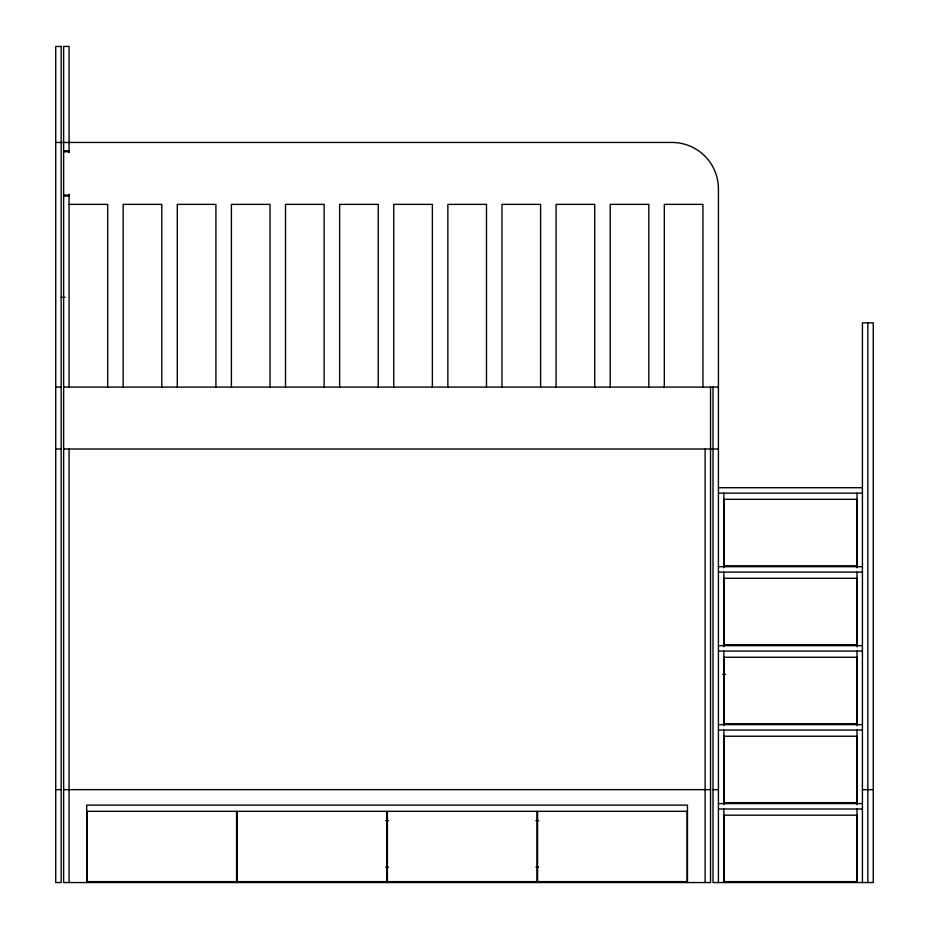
<?xml version="1.0" encoding="UTF-8"?>
<svg xmlns="http://www.w3.org/2000/svg" width="929" height="929" viewBox="0 0 929 929"><rect width="100%" height="100%" fill="white"/><g stroke="black" fill="none" stroke-linecap="round" stroke-linejoin="round"><path stroke-width="1.39" d="M55.74 142.451L671.981 142.451A46.45 46.45 0 0 1 718.431 188.901L718.431 882.55M63.636 150.812L69.06 150.812M63.787 151.741L69.06 151.741M63.787 195.09L69.06 195.09M63.636 196.019L69.06 196.019M69.06 204.38L107.683 204.38L107.683 387.079M61.07 297.28L65.065 297.28M55.74 387.079L61.163 387.079M63.636 387.079L718.431 387.079M55.74 449.021L61.163 449.021M63.636 449.021L712.636 449.021M713.007 449.021L718.431 449.021M718.431 487.725L862.426 487.725M718.431 493.148L862.426 493.148M718.431 566.69L862.426 566.69M718.431 572.113L862.426 572.113M718.431 645.655L862.426 645.655M718.431 651.078L862.426 651.078M722.75 674.303L725.63 674.303M718.431 724.62L862.426 724.62M718.431 730.043L862.426 730.043M55.74 789.65L61.163 789.65M63.636 789.65L710.534 789.65M713.007 789.65L718.431 789.65M862.426 789.65L873.26 789.65M718.431 803.585L862.426 803.585M718.431 809.008L862.426 809.008M385.628 820.621L388.531 820.621M535.917 820.621L538.623 820.621M385.628 867.071L388.531 867.071M535.917 867.071L538.623 867.071M867.837 322.851L867.837 882.55M862.426 882.55L862.426 322.851L873.26 322.851L873.26 882.55L713.007 882.55L713.007 387.079M857.002 493.148L857.002 567.805M857.002 572.113L857.002 646.77M857.002 651.078L857.002 725.735M857.002 730.043L857.002 804.7M857.002 809.008L857.002 882.55M723.842 493.148L723.842 567.805M723.842 572.113L723.842 646.77M723.842 651.078L723.842 725.735M723.842 730.043L723.842 804.7M723.842 809.008L723.842 882.55M710.534 387.079L710.534 882.55L63.636 882.55L63.636 46.45L69.06 46.45L69.06 152.53M705.111 449.021L705.111 882.55M702.939 387.079L702.939 204.38L664.316 204.38L664.316 387.079M687.46 882.55L687.46 805.129L86.711 805.129L86.711 882.55M648.825 387.079L648.825 204.38L610.202 204.38L610.202 387.079M594.711 387.079L594.711 204.38L556.088 204.38L556.088 387.079M540.597 387.079L540.597 204.38L501.974 204.38L501.974 387.079M486.482 387.079L486.482 204.38L447.859 204.38L447.859 387.079M432.368 387.079L432.368 204.38L393.745 204.38L393.745 387.079M378.254 387.079L378.254 204.38L339.631 204.38L339.631 387.079M324.14 387.079L324.14 204.38L285.517 204.38L285.517 387.079M270.025 387.079L270.025 204.38L231.402 204.38L231.402 387.079M215.911 387.079L215.911 204.38L177.288 204.38L177.288 387.079M161.797 387.079L161.797 204.38L123.174 204.38L123.174 387.079M69.06 194.3L69.06 387.079M69.06 449.021L69.06 882.55M61.163 46.45L55.74 46.45L55.74 882.55L61.163 882.55L61.163 46.45M856.689 499.337L724.155 499.337L724.155 565.761L856.689 565.761L856.689 499.337M856.689 578.302L724.155 578.302L724.155 644.726L856.689 644.726L856.689 578.302M856.689 657.267L724.155 657.267L724.155 723.691L856.689 723.691L856.689 657.267M856.689 736.232L724.155 736.232L724.155 802.656L856.689 802.656L856.689 736.232M236.581 811.331L87.012 811.331L87.012 881.621L236.581 881.621L236.581 811.331M386.778 811.331L237.209 811.331L237.209 881.621L386.778 881.621L386.778 811.331M536.962 811.331L387.393 811.331L387.393 881.621L536.962 881.621L536.962 811.331M687.146 811.331L537.577 811.331L537.577 881.621L687.146 881.621L687.146 811.331M856.689 815.197L724.155 815.197L724.155 881.621L856.689 881.621L856.689 815.197"/></g></svg>
